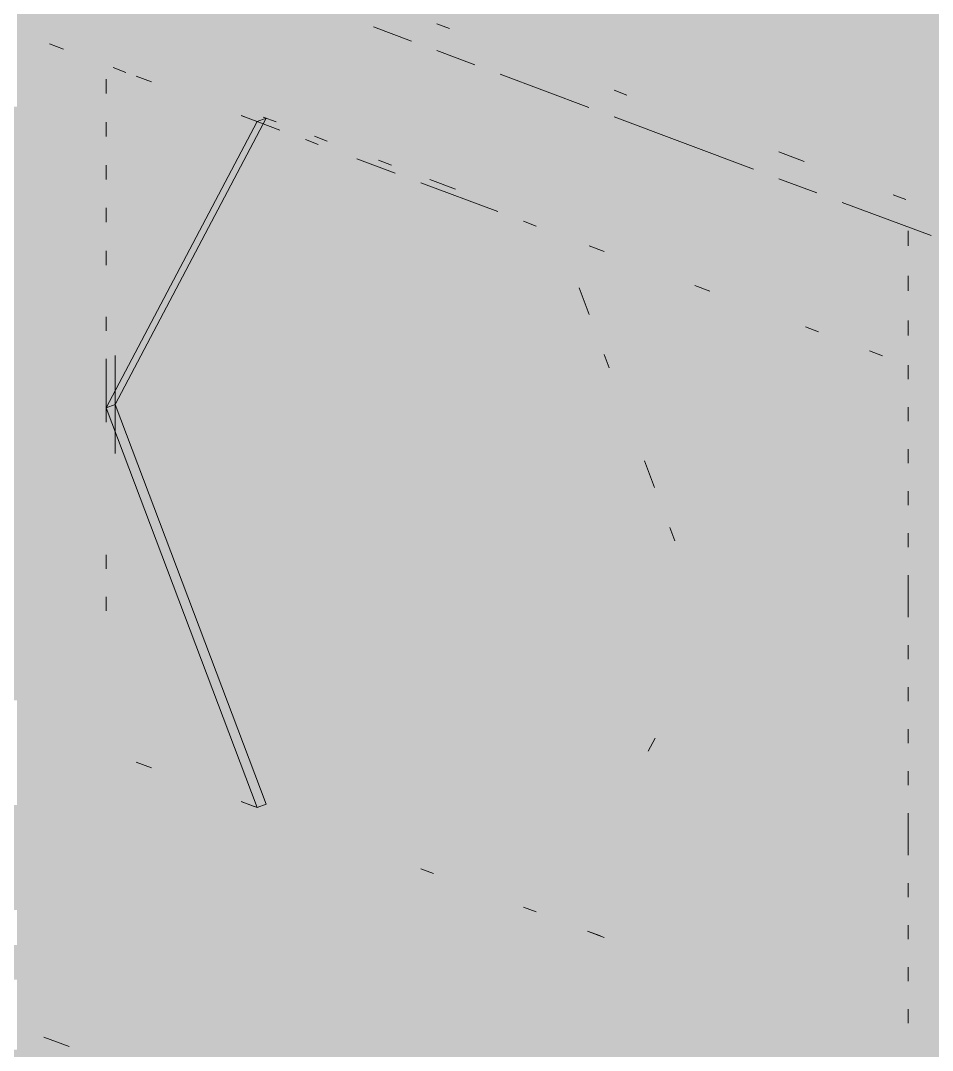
# Paper-space layout '03 3D Building and Roof' of a CAD drawing. Header units: millimetres. Extents: x 5 to 415, y 5 to 292.
# Drawn here: x 140.75 to 145.23, y 80.8 to 85.85 of the extents above; entities that cross this region are included whole.
import ezdxf

# ---------------------------------------------------------------- set-up
doc = ezdxf.new("R2010")
doc.units = ezdxf.units.MM
doc.layers.add('EXISTING', color=7, linetype='Continuous')
doc.layers.add('IMAGES', color=7, linetype='Continuous')

# ---------------------------------------------------------------- blocks, each defined once
blk = doc.blocks.new('SHEET_03')
at = {"layer": 'EXISTING', "color": 250, "lineweight": 9}
for p, q in [((142.7947, 85.835), (142.8569, 85.8117)), ((142.6704, 85.7505), (142.4838, 85.8204)), ((140.9641, 85.711), (140.8946, 85.737)), ((142.9813, 85.634), (142.7947, 85.7039)), ((141.2068, 85.62), (141.2697, 85.5965)), ((143.5409, 85.4244), (143.1056, 85.5874)), ((141.1724, 85.4955), (141.1724, 85.5642)), ((141.1724, 85.5628), (141.1724, 85.4927)), ((141.3946, 85.5497), (141.3205, 85.5775)), ((143.6652, 85.5089), (143.7274, 85.4856)), ((141.8359, 85.3844), (142.0246, 85.3137)), ((141.913, 85.3555), (141.839, 85.3832)), ((142.0061, 85.3539), (141.9432, 85.3775)), ((144.3492, 85.1216), (143.6652, 85.3778)), ((141.1724, 83.9496), (141.913, 85.3555)), ((141.1724, 85.3524), (141.1724, 85.2822)), ((141.9575, 85.3721), (141.2168, 83.9662)), ((141.9575, 85.3721), (141.913, 85.3555)), ((142.2578, 85.2596), (142.1949, 85.2832)), ((142.1504, 85.2666), (142.2133, 85.243)), ((144.4735, 85.2061), (144.5979, 85.1595)), ((141.1724, 85.142), (141.1724, 85.0718)), ((142.4021, 85.1723), (142.5908, 85.1016)), ((142.5723, 85.1418), (142.5094, 85.1654)), ((144.6601, 85.0051), (144.4735, 85.075)), ((142.7166, 85.0545), (143.0941, 84.9131)), ((142.8869, 85.024), (142.761, 85.0711)), ((145.0331, 84.9965), (145.0953, 84.9732)), ((141.1724, 84.9315), (141.1724, 84.8614)), ((145.2197, 84.7955), (144.7844, 84.9586)), ((143.2199, 84.8659), (143.2828, 84.8424)), ((145.1071, 84.8184), (145.1071, 84.7451)), ((141.1724, 84.7211), (141.1724, 84.651)), ((143.6166, 84.7173), (143.5425, 84.7451)), ((145.1071, 84.5986), (145.1071, 84.5253)), ((143.4931, 84.5391), (143.5425, 84.4084)), ((144.135, 84.5231), (144.0609, 84.5509)), ((141.1724, 84.3275), (141.1724, 84.3962)), ((145.1071, 84.3788), (145.1071, 84.3055)), ((144.6039, 84.3475), (144.6668, 84.3239)), ((144.9184, 84.2297), (144.9813, 84.2061)), ((141.1724, 83.9152), (141.1724, 84.1901)), ((141.2168, 84.2067), (141.2168, 83.7257)), ((141.2168, 83.9662), (141.2168, 84.1766)), ((143.6166, 84.2123), (143.6412, 84.147)), ((145.1071, 84.159), (145.1071, 84.0903)), ((141.1724, 84.0899), (141.1724, 83.9496)), ((141.1724, 83.9496), (141.2168, 83.9662)), ((141.2168, 83.7558), (141.2168, 83.9662)), ((141.2168, 83.9662), (141.9575, 82.0054)), ((141.1724, 83.9496), (141.1724, 83.8794)), ((141.913, 81.9887), (141.1724, 83.9496)), ((145.1071, 83.9528), (145.1071, 83.8841)), ((145.1071, 83.7467), (145.1071, 83.678)), ((143.8141, 83.6894), (143.8634, 83.5587)), ((145.1071, 83.5406), (145.1071, 83.4719)), ((143.9375, 83.3626), (143.9622, 83.2973)), ((145.1071, 83.3345), (145.1071, 83.2657)), ((141.1724, 83.1594), (141.1724, 83.2281)), ((145.1071, 83.1283), (145.1071, 82.9222)), ((141.1724, 82.9533), (141.1724, 83.022)), ((145.1071, 82.7848), (145.1071, 82.7161)), ((145.1071, 82.5787), (145.1071, 82.5099)), ((145.1071, 82.3725), (145.1071, 82.3038)), ((143.8657, 82.3285), (143.832, 82.2646)), ((141.3205, 82.2107), (141.3946, 82.183)), ((145.1071, 82.1664), (145.1071, 82.0977)), ((141.8988, 81.9941), (141.8359, 82.0176)), ((141.839, 82.0165), (141.913, 81.9887)), ((141.9575, 82.0054), (141.913, 81.9887)), ((145.1071, 81.9603), (145.1071, 81.7541)), ((142.7795, 81.6642), (142.7166, 81.6877)), ((145.1071, 81.6167), (145.1071, 81.548)), ((143.2828, 81.4756), (143.2199, 81.4992)), ((145.1071, 81.4106), (145.1071, 81.3419)), ((143.5973, 81.3578), (143.5344, 81.3814)), ((143.5425, 81.3783), (143.6166, 81.3506)), ((145.1071, 81.2045), (145.1071, 81.1358)), ((145.1071, 80.9983), (145.1071, 80.9296)), ((140.8672, 80.8611), (140.9916, 80.8145))]:
    blk.add_line(p, q, dxfattribs=at)
at = {"layer": 'IMAGES', "color": 7}
for points in [[(141.0777, 85.7714), (141.249, 85.7714), (141.0777, 86.1143), (141.249, 86.1143)], [(144.8477, 85.7714), (145.019, 85.7714), (144.8477, 86.1143), (145.019, 86.1143)], [(140.7349, 85.7714), (140.9063, 85.7714), (140.7349, 85.9429), (140.9063, 85.9429)], [(140.9063, 85.7714), (141.0777, 85.7714), (140.9063, 85.9429), (141.0777, 85.9429)], [(141.249, 85.7714), (141.5918, 85.7714), (141.249, 85.9429), (141.5918, 85.9429)], [(141.5918, 85.7714), (141.7631, 85.7714), (141.5918, 85.9429), (141.7631, 85.9429)], [(141.7631, 85.7714), (141.9345, 85.7714), (141.7631, 85.9429), (141.9345, 85.9429)], [(141.9345, 85.7714), (142.2772, 85.7714), (141.9345, 85.9429), (142.2772, 85.9429)], [(142.2772, 85.7714), (142.6199, 85.7714), (142.2772, 85.9429), (142.6199, 85.9429)], [(142.6199, 85.6), (142.7913, 85.6), (142.6199, 85.9429), (142.7913, 85.9429)], [(142.7913, 85.7714), (142.9627, 85.7714), (142.7913, 85.9429), (142.9627, 85.9429)], [(142.9627, 85.7714), (144.8477, 85.7714), (142.9627, 85.9429), (144.8477, 85.9429)], [(145.019, 85.7714), (145.1904, 85.7714), (145.019, 85.9429), (145.1904, 85.9429)], [(145.1904, 85.7714), (145.3617, 85.7714), (145.1904, 85.9429), (145.3617, 85.9429)], [(140.7349, 85.6), (141.0777, 85.6), (140.7349, 85.7714), (141.0777, 85.7714)], [(141.0777, 85.6), (141.249, 85.6), (141.0777, 85.7714), (141.249, 85.7714)], [(141.249, 85.6), (141.4204, 85.6), (141.249, 85.7714), (141.4204, 85.7714)], [(141.4204, 85.6), (141.5918, 85.6), (141.4204, 85.7714), (141.5918, 85.7714)], [(141.5918, 85.6), (141.9345, 85.6), (141.5918, 85.7714), (141.9345, 85.7714)], [(141.9345, 85.6), (142.1058, 85.6), (141.9345, 85.7714), (142.1058, 85.7714)], [(142.1058, 85.6), (142.2772, 85.6), (142.1058, 85.7714), (142.2772, 85.7714)], [(142.2772, 85.6), (142.4486, 85.6), (142.2772, 85.7714), (142.4486, 85.7714)], [(142.4486, 85.6), (142.6199, 85.6), (142.4486, 85.7714), (142.6199, 85.7714)], [(142.7913, 85.6), (143.134, 85.6), (142.7913, 85.7714), (143.134, 85.7714)], [(143.134, 85.6), (143.3054, 85.6), (143.134, 85.7714), (143.3054, 85.7714)], [(143.3054, 85.6), (143.4767, 85.6), (143.3054, 85.7714), (143.4767, 85.7714)], [(143.4767, 85.6), (143.9908, 85.6), (143.4767, 85.7714), (143.9908, 85.7714)], [(143.9908, 85.6), (144.8477, 85.6), (143.9908, 85.7714), (144.8477, 85.7714)], [(144.8477, 85.6), (145.019, 85.6), (144.8477, 85.7714), (145.019, 85.7714)], [(145.019, 85.6), (145.1904, 85.6), (145.019, 85.7714), (145.1904, 85.7714)], [(145.1904, 85.6), (145.3617, 85.6), (145.1904, 85.7714), (145.3617, 85.7714)], [(140.7349, 85.4286), (140.9063, 85.4286), (140.7349, 85.6), (140.9063, 85.6)], [(140.9063, 85.4286), (141.0777, 85.4286), (140.9063, 85.6), (141.0777, 85.6)], [(141.0777, 85.4286), (141.5918, 85.4286), (141.0777, 85.6), (141.5918, 85.6)], [(141.5918, 85.4286), (141.7631, 85.4286), (141.5918, 85.6), (141.7631, 85.6)], [(141.7631, 85.4286), (142.1058, 85.4286), (141.7631, 85.6), (142.1058, 85.6)], [(142.1058, 85.4286), (142.4486, 85.4286), (142.1058, 85.6), (142.4486, 85.6)], [(142.4486, 85.2571), (142.6199, 85.2571), (142.4486, 85.6), (142.6199, 85.6)], [(142.6199, 85.4286), (142.7913, 85.4286), (142.6199, 85.6), (142.7913, 85.6)], [(142.7913, 85.4286), (143.134, 85.4286), (142.7913, 85.6), (143.134, 85.6)], [(143.134, 85.4286), (143.3054, 85.4286), (143.134, 85.6), (143.3054, 85.6)], [(143.3054, 85.4286), (143.6481, 85.4286), (143.3054, 85.6), (143.6481, 85.6)], [(143.6481, 85.4286), (143.8195, 85.4286), (143.6481, 85.6), (143.8195, 85.6)], [(143.8195, 85.4286), (143.9908, 85.4286), (143.8195, 85.6), (143.9908, 85.6)], [(143.9908, 85.4286), (144.1622, 85.4286), (143.9908, 85.6), (144.1622, 85.6)], [(144.1622, 85.4286), (144.3336, 85.4286), (144.1622, 85.6), (144.3336, 85.6)], [(144.3336, 85.4286), (145.3617, 85.4286), (144.3336, 85.6), (145.3617, 85.6)], [(139.364, 84.9143), (140.9063, 84.9143), (139.364, 85.4286), (140.9063, 85.4286)], [(140.9063, 82.5143), (141.0777, 82.5143), (140.9063, 85.4286), (141.0777, 85.4286)], [(141.0777, 84.4), (141.249, 84.4), (141.0777, 85.4286), (141.249, 85.4286)], [(141.249, 84.7429), (141.4204, 84.7429), (141.249, 85.4286), (141.4204, 85.4286)], [(141.4204, 85.2571), (141.5918, 85.2571), (141.4204, 85.4286), (141.5918, 85.4286)], [(141.5918, 85.2571), (141.9345, 85.2571), (141.5918, 85.4286), (141.9345, 85.4286)], [(141.9345, 85.2571), (142.1058, 85.2571), (141.9345, 85.4286), (142.1058, 85.4286)], [(142.1058, 85.2571), (142.2772, 85.2571), (142.1058, 85.4286), (142.2772, 85.4286)], [(142.2772, 85.2571), (142.4486, 85.2571), (142.2772, 85.4286), (142.4486, 85.4286)], [(142.6199, 85.2571), (142.7913, 85.2571), (142.6199, 85.4286), (142.7913, 85.4286)], [(142.7913, 85.0857), (142.9627, 85.0857), (142.7913, 85.4286), (142.9627, 85.4286)], [(142.9627, 85.0857), (143.3054, 85.0857), (142.9627, 85.4286), (143.3054, 85.4286)], [(143.3054, 85.2571), (143.6481, 85.2571), (143.3054, 85.4286), (143.6481, 85.4286)], [(143.6481, 85.2571), (143.9908, 85.2571), (143.6481, 85.4286), (143.9908, 85.4286)], [(143.9908, 85.2571), (144.1622, 85.2571), (143.9908, 85.4286), (144.1622, 85.4286)], [(144.1622, 85.2571), (144.3336, 85.2571), (144.1622, 85.4286), (144.3336, 85.4286)], [(144.3336, 85.2571), (144.5049, 85.2571), (144.3336, 85.4286), (144.5049, 85.4286)], [(144.5049, 85.2571), (145.7045, 85.2571), (144.5049, 85.4286), (145.7045, 85.4286)], [(141.4204, 85.0857), (141.7631, 85.0857), (141.4204, 85.2571), (141.7631, 85.2571)], [(141.7631, 84.9143), (141.9345, 84.9143), (141.7631, 85.2571), (141.9345, 85.2571)], [(141.9345, 85.0857), (142.2772, 85.0857), (141.9345, 85.2571), (142.2772, 85.2571)], [(142.2772, 85.0857), (142.4486, 85.0857), (142.2772, 85.2571), (142.4486, 85.2571)], [(142.4486, 85.0857), (142.6199, 85.0857), (142.4486, 85.2571), (142.6199, 85.2571)], [(142.6199, 85.0857), (142.7913, 85.0857), (142.6199, 85.2571), (142.7913, 85.2571)], [(143.3054, 85.0857), (143.6481, 85.0857), (143.3054, 85.2571), (143.6481, 85.2571)], [(143.6481, 85.0857), (143.8195, 85.0857), (143.6481, 85.2571), (143.8195, 85.2571)], [(143.8195, 85.0857), (143.9908, 85.0857), (143.8195, 85.2571), (143.9908, 85.2571)], [(143.9908, 85.0857), (144.1622, 85.0857), (143.9908, 85.2571), (144.1622, 85.2571)], [(144.1622, 85.0857), (144.3336, 85.0857), (144.1622, 85.2571), (144.3336, 85.2571)], [(144.3336, 84.9143), (144.5049, 84.9143), (144.3336, 85.2571), (144.5049, 85.2571)], [(144.5049, 85.0857), (144.6763, 85.0857), (144.5049, 85.2571), (144.6763, 85.2571)], [(144.6763, 85.0857), (144.8477, 85.0857), (144.6763, 85.2571), (144.8477, 85.2571)], [(144.8477, 85.0857), (145.1904, 85.0857), (144.8477, 85.2571), (145.1904, 85.2571)], [(145.1904, 85.0857), (145.3617, 85.0857), (145.1904, 85.2571), (145.3617, 85.2571)], [(141.4204, 84.7429), (141.5918, 84.7429), (141.4204, 85.0857), (141.5918, 85.0857)], [(141.5918, 84.9143), (141.7631, 84.9143), (141.5918, 85.0857), (141.7631, 85.0857)], [(141.9345, 84.9143), (142.1058, 84.9143), (141.9345, 85.0857), (142.1058, 85.0857)], [(142.1058, 84.9143), (142.2772, 84.9143), (142.1058, 85.0857), (142.2772, 85.0857)], [(142.2772, 84.9143), (142.4486, 84.9143), (142.2772, 85.0857), (142.4486, 85.0857)], [(142.4486, 84.9143), (142.6199, 84.9143), (142.4486, 85.0857), (142.6199, 85.0857)], [(142.6199, 84.9143), (142.7913, 84.9143), (142.6199, 85.0857), (142.7913, 85.0857)], [(142.7913, 84.9143), (142.9627, 84.9143), (142.7913, 85.0857), (142.9627, 85.0857)], [(142.9627, 84.9143), (143.134, 84.9143), (142.9627, 85.0857), (143.134, 85.0857)], [(143.134, 84.9143), (143.3054, 84.9143), (143.134, 85.0857), (143.3054, 85.0857)], [(143.3054, 84.9143), (143.4767, 84.9143), (143.3054, 85.0857), (143.4767, 85.0857)], [(143.4767, 84.9143), (143.9908, 84.9143), (143.4767, 85.0857), (143.9908, 85.0857)], [(143.9908, 84.9143), (144.1622, 84.9143), (143.9908, 85.0857), (144.1622, 85.0857)], [(144.1622, 84.9143), (144.3336, 84.9143), (144.1622, 85.0857), (144.3336, 85.0857)], [(144.5049, 84.9143), (144.6763, 84.9143), (144.5049, 85.0857), (144.6763, 85.0857)], [(144.6763, 84.7429), (144.8477, 84.7429), (144.6763, 85.0857), (144.8477, 85.0857)], [(144.8477, 84.7429), (145.1904, 84.7429), (144.8477, 85.0857), (145.1904, 85.0857)], [(145.1904, 84.9143), (145.3617, 84.9143), (145.1904, 85.0857), (145.3617, 85.0857)], [(139.5354, 84.4), (140.9063, 84.4), (139.5354, 84.9143), (140.9063, 84.9143)], [(141.5918, 84.7429), (141.7631, 84.7429), (141.5918, 84.9143), (141.7631, 84.9143)], [(141.7631, 84.7429), (141.9345, 84.7429), (141.7631, 84.9143), (141.9345, 84.9143)], [(141.9345, 84.7429), (142.1058, 84.7429), (141.9345, 84.9143), (142.1058, 84.9143)], [(142.1058, 84.7429), (142.4486, 84.7429), (142.1058, 84.9143), (142.4486, 84.9143)], [(142.4486, 84.7429), (142.6199, 84.7429), (142.4486, 84.9143), (142.6199, 84.9143)], [(142.6199, 84.7429), (142.7913, 84.7429), (142.6199, 84.9143), (142.7913, 84.9143)], [(142.7913, 84.7429), (142.9627, 84.7429), (142.7913, 84.9143), (142.9627, 84.9143)], [(142.9627, 84.7429), (143.3054, 84.7429), (142.9627, 84.9143), (143.3054, 84.9143)], [(143.3054, 84.7429), (143.4767, 84.7429), (143.3054, 84.9143), (143.4767, 84.9143)], [(143.4767, 84.7429), (143.6481, 84.7429), (143.4767, 84.9143), (143.6481, 84.9143)], [(143.6481, 84.7429), (144.1622, 84.7429), (143.6481, 84.9143), (144.1622, 84.9143)], [(144.1622, 84.5714), (144.3336, 84.5714), (144.1622, 84.9143), (144.3336, 84.9143)], [(144.3336, 84.7429), (144.5049, 84.7429), (144.3336, 84.9143), (144.5049, 84.9143)], [(144.5049, 84.7429), (144.6763, 84.7429), (144.5049, 84.9143), (144.6763, 84.9143)], [(145.1904, 84.7429), (145.3617, 84.7429), (145.1904, 84.9143), (145.3617, 84.9143)], [(141.249, 84.4), (141.4204, 84.4), (141.249, 84.7429), (141.4204, 84.7429)], [(141.4204, 84.5714), (141.5918, 84.5714), (141.4204, 84.7429), (141.5918, 84.7429)], [(141.5918, 84.5714), (141.7631, 84.5714), (141.5918, 84.7429), (141.7631, 84.7429)], [(141.7631, 84.5714), (141.9345, 84.5714), (141.7631, 84.7429), (141.9345, 84.7429)], [(141.9345, 84.5714), (142.1058, 84.5714), (141.9345, 84.7429), (142.1058, 84.7429)], [(142.1058, 84.5714), (142.7913, 84.5714), (142.1058, 84.7429), (142.7913, 84.7429)], [(142.7913, 84.5714), (142.9627, 84.5714), (142.7913, 84.7429), (142.9627, 84.7429)], [(142.9627, 84.5714), (143.134, 84.5714), (142.9627, 84.7429), (143.134, 84.7429)], [(143.134, 84.4), (143.3054, 84.4), (143.134, 84.7429), (143.3054, 84.7429)], [(143.3054, 84.5714), (143.6481, 84.5714), (143.3054, 84.7429), (143.6481, 84.7429)], [(143.6481, 84.5714), (143.8195, 84.5714), (143.6481, 84.7429), (143.8195, 84.7429)], [(143.8195, 84.5714), (144.1622, 84.5714), (143.8195, 84.7429), (144.1622, 84.7429)], [(144.3336, 84.5714), (144.8477, 84.5714), (144.3336, 84.7429), (144.8477, 84.7429)], [(144.8477, 84.5714), (145.019, 84.5714), (144.8477, 84.7429), (145.019, 84.7429)], [(145.019, 84.4), (145.1904, 84.4), (145.019, 84.7429), (145.1904, 84.7429)], [(145.1904, 84.5714), (145.3617, 84.5714), (145.1904, 84.7429), (145.3617, 84.7429)], [(141.4204, 84.4), (141.5918, 84.4), (141.4204, 84.5714), (141.5918, 84.5714)], [(141.5918, 84.4), (141.7631, 84.4), (141.5918, 84.5714), (141.7631, 84.5714)], [(141.7631, 84.4), (141.9345, 84.4), (141.7631, 84.5714), (141.9345, 84.5714)], [(141.9345, 84.4), (143.134, 84.4), (141.9345, 84.5714), (143.134, 84.5714)], [(143.3054, 84.4), (143.4767, 84.4), (143.3054, 84.5714), (143.4767, 84.5714)], [(143.4767, 84.4), (143.6481, 84.4), (143.4767, 84.5714), (143.6481, 84.5714)], [(143.6481, 84.4), (143.8195, 84.4), (143.6481, 84.5714), (143.8195, 84.5714)], [(143.8195, 84.4), (143.9908, 84.4), (143.8195, 84.5714), (143.9908, 84.5714)], [(143.9908, 84.4), (144.1622, 84.4), (143.9908, 84.5714), (144.1622, 84.5714)], [(144.1622, 84.4), (144.3336, 84.4), (144.1622, 84.5714), (144.3336, 84.5714)], [(144.3336, 84.4), (144.6763, 84.4), (144.3336, 84.5714), (144.6763, 84.5714)], [(144.6763, 84.4), (145.019, 84.4), (144.6763, 84.5714), (145.019, 84.5714)], [(145.1904, 84.2286), (145.3617, 84.2286), (145.1904, 84.5714), (145.3617, 84.5714)], [(139.364, 84.0571), (140.9063, 84.0571), (139.364, 84.4), (140.9063, 84.4)], [(141.0777, 84.2286), (141.4204, 84.2286), (141.0777, 84.4), (141.4204, 84.4)], [(141.4204, 84.2286), (141.5918, 84.2286), (141.4204, 84.4), (141.5918, 84.4)], [(141.5918, 84.2286), (141.7631, 84.2286), (141.5918, 84.4), (141.7631, 84.4)], [(141.7631, 84.2286), (141.9345, 84.2286), (141.7631, 84.4), (141.9345, 84.4)], [(141.9345, 84.2286), (143.3054, 84.2286), (141.9345, 84.4), (143.3054, 84.4)], [(143.3054, 84.2286), (143.4767, 84.2286), (143.3054, 84.4), (143.4767, 84.4)], [(143.4767, 84.2286), (143.6481, 84.2286), (143.4767, 84.4), (143.6481, 84.4)], [(143.6481, 84.2286), (143.9908, 84.2286), (143.6481, 84.4), (143.9908, 84.4)], [(143.9908, 84.2286), (144.1622, 84.2286), (143.9908, 84.4), (144.1622, 84.4)], [(144.1622, 84.2286), (144.3336, 84.2286), (144.1622, 84.4), (144.3336, 84.4)], [(144.3336, 84.2286), (144.5049, 84.2286), (144.3336, 84.4), (144.5049, 84.4)], [(144.5049, 84.2286), (144.6763, 84.2286), (144.5049, 84.4), (144.6763, 84.4)], [(144.6763, 84.0571), (144.8477, 84.0571), (144.6763, 84.4), (144.8477, 84.4)], [(144.8477, 84.2286), (145.019, 84.2286), (144.8477, 84.4), (145.019, 84.4)], [(145.019, 84.2286), (145.1904, 84.2286), (145.019, 84.4), (145.1904, 84.4)], [(141.0777, 82.6857), (141.249, 82.6857), (141.0777, 84.2286), (141.249, 84.2286)], [(141.249, 83.7143), (141.4204, 83.7143), (141.249, 84.2286), (141.4204, 84.2286)], [(141.4204, 84.0571), (141.5918, 84.0571), (141.4204, 84.2286), (141.5918, 84.2286)], [(141.5918, 84.0571), (141.7631, 84.0571), (141.5918, 84.2286), (141.7631, 84.2286)], [(141.7631, 84.0571), (143.3054, 84.0571), (141.7631, 84.2286), (143.3054, 84.2286)], [(143.3054, 84.0571), (143.4767, 84.0571), (143.3054, 84.2286), (143.4767, 84.2286)], [(143.4767, 84.0571), (143.6481, 84.0571), (143.4767, 84.2286), (143.6481, 84.2286)], [(143.6481, 84.0571), (143.8195, 84.0571), (143.6481, 84.2286), (143.8195, 84.2286)], [(143.8195, 84.0571), (143.9908, 84.0571), (143.8195, 84.2286), (143.9908, 84.2286)], [(143.9908, 83.5429), (144.1622, 83.5429), (143.9908, 84.2286), (144.1622, 84.2286)], [(144.1622, 84.0571), (144.3336, 84.0571), (144.1622, 84.2286), (144.3336, 84.2286)], [(144.3336, 84.0571), (144.5049, 84.0571), (144.3336, 84.2286), (144.5049, 84.2286)], [(144.5049, 84.0571), (144.6763, 84.0571), (144.5049, 84.2286), (144.6763, 84.2286)], [(144.8477, 84.0571), (145.019, 84.0571), (144.8477, 84.2286), (145.019, 84.2286)], [(145.019, 84.0571), (145.1904, 84.0571), (145.019, 84.2286), (145.1904, 84.2286)], [(145.1904, 84.0571), (145.3617, 84.0571), (145.1904, 84.2286), (145.3617, 84.2286)], [(139.1927, 83.7143), (140.9063, 83.7143), (139.1927, 84.0571), (140.9063, 84.0571)], [(141.4204, 83.7143), (141.5918, 83.7143), (141.4204, 84.0571), (141.5918, 84.0571)], [(141.5918, 83.7143), (143.4767, 83.7143), (141.5918, 84.0571), (143.4767, 84.0571)], [(143.4767, 83.8857), (143.6481, 83.8857), (143.4767, 84.0571), (143.6481, 84.0571)], [(143.6481, 83.8857), (143.8195, 83.8857), (143.6481, 84.0571), (143.8195, 84.0571)], [(143.8195, 83.8857), (143.9908, 83.8857), (143.8195, 84.0571), (143.9908, 84.0571)], [(144.1622, 83.5429), (144.3336, 83.5429), (144.1622, 84.0571), (144.3336, 84.0571)], [(144.3336, 83.8857), (144.6763, 83.8857), (144.3336, 84.0571), (144.6763, 84.0571)], [(144.6763, 83.8857), (145.019, 83.8857), (144.6763, 84.0571), (145.019, 84.0571)], [(145.019, 83.8857), (145.3617, 83.8857), (145.019, 84.0571), (145.3617, 84.0571)], [(143.4767, 83.3714), (143.6481, 83.3714), (143.4767, 83.8857), (143.6481, 83.8857)], [(143.6481, 83.7143), (143.8195, 83.7143), (143.6481, 83.8857), (143.8195, 83.8857)], [(143.8195, 83.7143), (143.9908, 83.7143), (143.8195, 83.8857), (143.9908, 83.8857)], [(144.3336, 83.3714), (144.5049, 83.3714), (144.3336, 83.8857), (144.5049, 83.8857)], [(144.5049, 81.3143), (144.8477, 81.3143), (144.5049, 83.8857), (144.8477, 83.8857)], [(144.8477, 80.9714), (145.019, 80.9714), (144.8477, 83.8857), (145.019, 83.8857)], [(145.019, 83.7143), (145.1904, 83.7143), (145.019, 83.8857), (145.1904, 83.8857)], [(145.1904, 83.7143), (145.3617, 83.7143), (145.1904, 83.8857), (145.3617, 83.8857)], [(139.0213, 83.2), (140.9063, 83.2), (139.0213, 83.7143), (140.9063, 83.7143)], [(141.249, 83.5429), (141.4204, 83.5429), (141.249, 83.7143), (141.4204, 83.7143)], [(141.4204, 83.5429), (141.5918, 83.5429), (141.4204, 83.7143), (141.5918, 83.7143)], [(141.5918, 83.5429), (141.7631, 83.5429), (141.5918, 83.7143), (141.7631, 83.7143)], [(141.7631, 83.3714), (143.4767, 83.3714), (141.7631, 83.7143), (143.4767, 83.7143)], [(143.6481, 83.5429), (143.9908, 83.5429), (143.6481, 83.7143), (143.9908, 83.7143)], [(145.019, 80.9714), (145.1904, 80.9714), (145.019, 83.7143), (145.1904, 83.7143)], [(145.1904, 80.8), (145.3617, 80.8), (145.1904, 83.7143), (145.3617, 83.7143)], [(141.249, 83.3714), (141.4204, 83.3714), (141.249, 83.5429), (141.4204, 83.5429)], [(141.4204, 83.3714), (141.5918, 83.3714), (141.4204, 83.5429), (141.5918, 83.5429)], [(141.5918, 83.3714), (141.7631, 83.3714), (141.5918, 83.5429), (141.7631, 83.5429)], [(143.6481, 83.3714), (143.8195, 83.3714), (143.6481, 83.5429), (143.8195, 83.5429)], [(143.8195, 83.3714), (143.9908, 83.3714), (143.8195, 83.5429), (143.9908, 83.5429)], [(143.9908, 83.3714), (144.1622, 83.3714), (143.9908, 83.5429), (144.1622, 83.5429)], [(144.1622, 83.3714), (144.3336, 83.3714), (144.1622, 83.5429), (144.3336, 83.5429)], [(141.249, 83.2), (141.4204, 83.2), (141.249, 83.3714), (141.4204, 83.3714)], [(141.4204, 83.2), (141.5918, 83.2), (141.4204, 83.3714), (141.5918, 83.3714)], [(141.5918, 83.2), (141.7631, 83.2), (141.5918, 83.3714), (141.7631, 83.3714)], [(141.7631, 83.2), (141.9345, 83.2), (141.7631, 83.3714), (141.9345, 83.3714)], [(141.9345, 83.2), (143.6481, 83.2), (141.9345, 83.3714), (143.6481, 83.3714)], [(143.6481, 83.2), (143.8195, 83.2), (143.6481, 83.3714), (143.8195, 83.3714)], [(143.8195, 83.2), (144.1622, 83.2), (143.8195, 83.3714), (144.1622, 83.3714)], [(144.1622, 82.8571), (144.3336, 82.8571), (144.1622, 83.3714), (144.3336, 83.3714)], [(144.3336, 82.5143), (144.5049, 82.5143), (144.3336, 83.3714), (144.5049, 83.3714)], [(139.7068, 83.0286), (140.9063, 83.0286), (139.7068, 83.2), (140.9063, 83.2)], [(141.249, 82.5143), (141.4204, 82.5143), (141.249, 83.2), (141.4204, 83.2)], [(141.4204, 83.0286), (141.5918, 83.0286), (141.4204, 83.2), (141.5918, 83.2)], [(141.5918, 83.0286), (141.7631, 83.0286), (141.5918, 83.2), (141.7631, 83.2)], [(141.7631, 82.8571), (141.9345, 82.8571), (141.7631, 83.2), (141.9345, 83.2)], [(141.9345, 82.8571), (143.8195, 82.8571), (141.9345, 83.2), (143.8195, 83.2)], [(143.8195, 83.0286), (143.9908, 83.0286), (143.8195, 83.2), (143.9908, 83.2)], [(143.9908, 83.0286), (144.1622, 83.0286), (143.9908, 83.2), (144.1622, 83.2)], [(140.2208, 82.8571), (140.9063, 82.8571), (140.2208, 83.0286), (140.9063, 83.0286)], [(141.4204, 82.8571), (141.5918, 82.8571), (141.4204, 83.0286), (141.5918, 83.0286)], [(141.5918, 82.8571), (141.7631, 82.8571), (141.5918, 83.0286), (141.7631, 83.0286)], [(143.8195, 82.8571), (143.9908, 82.8571), (143.8195, 83.0286), (143.9908, 83.0286)], [(143.9908, 82.8571), (144.1622, 82.8571), (143.9908, 83.0286), (144.1622, 83.0286)], [(140.5636, 82.6857), (140.9063, 82.6857), (140.5636, 82.8571), (140.9063, 82.8571)], [(141.4204, 82.6857), (141.5918, 82.6857), (141.4204, 82.8571), (141.5918, 82.8571)], [(141.5918, 82.6857), (141.7631, 82.6857), (141.5918, 82.8571), (141.7631, 82.8571)], [(141.7631, 82.6857), (141.9345, 82.6857), (141.7631, 82.8571), (141.9345, 82.8571)], [(141.9345, 82.6857), (142.1058, 82.6857), (141.9345, 82.8571), (142.1058, 82.8571)], [(142.1058, 82.6857), (143.8195, 82.6857), (142.1058, 82.8571), (143.8195, 82.8571)], [(143.8195, 82.6857), (143.9908, 82.6857), (143.8195, 82.8571), (143.9908, 82.8571)], [(143.9908, 82.6857), (144.3336, 82.6857), (143.9908, 82.8571), (144.3336, 82.8571)], [(140.5636, 82.5143), (140.9063, 82.5143), (140.5636, 82.6857), (140.9063, 82.6857)], [(141.0777, 82.5143), (141.249, 82.5143), (141.0777, 82.6857), (141.249, 82.6857)], [(141.4204, 82.3429), (141.5918, 82.3429), (141.4204, 82.6857), (141.5918, 82.6857)], [(141.5918, 82.5143), (141.9345, 82.5143), (141.5918, 82.6857), (141.9345, 82.6857)], [(141.9345, 82.3429), (142.1058, 82.3429), (141.9345, 82.6857), (142.1058, 82.6857)], [(142.1058, 82.5143), (143.6481, 82.5143), (142.1058, 82.6857), (143.6481, 82.6857)], [(143.6481, 82.5143), (143.8195, 82.5143), (143.6481, 82.6857), (143.8195, 82.6857)], [(143.8195, 82.5143), (143.9908, 82.5143), (143.8195, 82.6857), (143.9908, 82.6857)], [(143.9908, 82.5143), (144.1622, 82.5143), (143.9908, 82.6857), (144.1622, 82.6857)], [(144.1622, 82.5143), (144.3336, 82.5143), (144.1622, 82.6857), (144.3336, 82.6857)], [(140.7349, 82.3429), (140.9063, 82.3429), (140.7349, 82.5143), (140.9063, 82.5143)], [(140.9063, 82.3429), (141.0777, 82.3429), (140.9063, 82.5143), (141.0777, 82.5143)], [(141.0777, 82.3429), (141.249, 82.3429), (141.0777, 82.5143), (141.249, 82.5143)], [(141.249, 82.3429), (141.4204, 82.3429), (141.249, 82.5143), (141.4204, 82.5143)], [(141.5918, 82.3429), (141.7631, 82.3429), (141.5918, 82.5143), (141.7631, 82.5143)], [(141.7631, 82.1714), (141.9345, 82.1714), (141.7631, 82.5143), (141.9345, 82.5143)], [(142.1058, 82.3429), (143.8195, 82.3429), (142.1058, 82.5143), (143.8195, 82.5143)], [(143.8195, 82.1714), (143.9908, 82.1714), (143.8195, 82.5143), (143.9908, 82.5143)], [(143.9908, 82.3429), (144.3336, 82.3429), (143.9908, 82.5143), (144.3336, 82.5143)], [(144.3336, 81.3143), (144.5049, 81.3143), (144.3336, 82.5143), (144.5049, 82.5143)], [(140.7349, 82.1714), (140.9063, 82.1714), (140.7349, 82.3429), (140.9063, 82.3429)], [(140.9063, 82.1714), (141.0777, 82.1714), (140.9063, 82.3429), (141.0777, 82.3429)], [(141.0777, 82.1714), (141.249, 82.1714), (141.0777, 82.3429), (141.249, 82.3429)], [(141.249, 82.1714), (141.4204, 82.1714), (141.249, 82.3429), (141.4204, 82.3429)], [(141.4204, 82.1714), (141.5918, 82.1714), (141.4204, 82.3429), (141.5918, 82.3429)], [(141.5918, 82.1714), (141.7631, 82.1714), (141.5918, 82.3429), (141.7631, 82.3429)], [(141.9345, 82.1714), (142.1058, 82.1714), (141.9345, 82.3429), (142.1058, 82.3429)], [(142.1058, 82), (142.2772, 82), (142.1058, 82.3429), (142.2772, 82.3429)], [(142.2772, 82.1714), (143.4767, 82.1714), (142.2772, 82.3429), (143.4767, 82.3429)], [(143.4767, 82.1714), (143.6481, 82.1714), (143.4767, 82.3429), (143.6481, 82.3429)], [(143.6481, 81.8286), (143.8195, 81.8286), (143.6481, 82.3429), (143.8195, 82.3429)], [(143.9908, 82.1714), (144.1622, 82.1714), (143.9908, 82.3429), (144.1622, 82.3429)], [(144.1622, 82.1714), (144.3336, 82.1714), (144.1622, 82.3429), (144.3336, 82.3429)], [(140.7349, 82), (140.9063, 82), (140.7349, 82.1714), (140.9063, 82.1714)], [(140.9063, 82), (141.0777, 82), (140.9063, 82.1714), (141.0777, 82.1714)], [(141.0777, 82), (141.249, 82), (141.0777, 82.1714), (141.249, 82.1714)], [(141.249, 82), (141.4204, 82), (141.249, 82.1714), (141.4204, 82.1714)], [(141.4204, 82), (141.5918, 82), (141.4204, 82.1714), (141.5918, 82.1714)], [(141.5918, 81.8286), (141.7631, 81.8286), (141.5918, 82.1714), (141.7631, 82.1714)], [(141.7631, 82), (141.9345, 82), (141.7631, 82.1714), (141.9345, 82.1714)], [(141.9345, 82), (142.1058, 82), (141.9345, 82.1714), (142.1058, 82.1714)], [(142.2772, 82), (143.6481, 82), (142.2772, 82.1714), (143.6481, 82.1714)], [(143.8195, 82), (143.9908, 82), (143.8195, 82.1714), (143.9908, 82.1714)], [(143.9908, 81.3143), (144.1622, 81.3143), (143.9908, 82.1714), (144.1622, 82.1714)], [(144.1622, 81.8286), (144.3336, 81.8286), (144.1622, 82.1714), (144.3336, 82.1714)], [(139.8781, 81.8286), (141.0777, 81.8286), (139.8781, 82), (141.0777, 82)], [(141.0777, 81.8286), (141.249, 81.8286), (141.0777, 82), (141.249, 82)], [(141.249, 81.8286), (141.4204, 81.8286), (141.249, 82), (141.4204, 82)], [(141.4204, 81.8286), (141.5918, 81.8286), (141.4204, 82), (141.5918, 82)], [(141.7631, 81.8286), (141.9345, 81.8286), (141.7631, 82), (141.9345, 82)], [(141.9345, 81.8286), (142.2772, 81.8286), (141.9345, 82), (142.2772, 82)], [(142.2772, 81.8286), (142.4486, 81.8286), (142.2772, 82), (142.4486, 82)], [(142.4486, 81.8286), (142.6199, 81.8286), (142.4486, 82), (142.6199, 82)], [(142.6199, 81.8286), (142.7913, 81.8286), (142.6199, 82), (142.7913, 82)], [(142.7913, 81.8286), (142.9627, 81.8286), (142.7913, 82), (142.9627, 82)], [(142.9627, 81.8286), (143.4767, 81.8286), (142.9627, 82), (143.4767, 82)], [(143.4767, 81.8286), (143.6481, 81.8286), (143.4767, 82), (143.6481, 82)], [(143.8195, 81.8286), (143.9908, 81.8286), (143.8195, 82), (143.9908, 82)], [(139.8781, 81.6571), (141.5918, 81.6571), (139.8781, 81.8286), (141.5918, 81.8286)], [(141.5918, 81.6571), (141.9345, 81.6571), (141.5918, 81.8286), (141.9345, 81.8286)], [(141.9345, 81.6571), (142.4486, 81.6571), (141.9345, 81.8286), (142.4486, 81.8286)], [(142.4486, 81.6571), (142.6199, 81.6571), (142.4486, 81.8286), (142.6199, 81.8286)], [(142.6199, 81.6571), (142.7913, 81.6571), (142.6199, 81.8286), (142.7913, 81.8286)], [(142.7913, 81.6571), (142.9627, 81.6571), (142.7913, 81.8286), (142.9627, 81.8286)], [(142.9627, 81.6571), (143.4767, 81.6571), (142.9627, 81.8286), (143.4767, 81.8286)], [(143.4767, 81.6571), (143.6481, 81.6571), (143.4767, 81.8286), (143.6481, 81.8286)], [(143.6481, 81.6571), (143.8195, 81.6571), (143.6481, 81.8286), (143.8195, 81.8286)], [(143.8195, 81.6571), (143.9908, 81.6571), (143.8195, 81.8286), (143.9908, 81.8286)], [(144.1622, 81.6571), (144.3336, 81.6571), (144.1622, 81.8286), (144.3336, 81.8286)], [(140.3922, 81.4857), (141.9345, 81.4857), (140.3922, 81.6571), (141.9345, 81.6571)], [(141.9345, 81.4857), (142.2772, 81.4857), (141.9345, 81.6571), (142.2772, 81.6571)], [(142.2772, 81.4857), (142.4486, 81.4857), (142.2772, 81.6571), (142.4486, 81.6571)], [(142.4486, 81.4857), (142.7913, 81.4857), (142.4486, 81.6571), (142.7913, 81.6571)], [(142.7913, 81.4857), (142.9627, 81.4857), (142.7913, 81.6571), (142.9627, 81.6571)], [(142.9627, 81.4857), (143.134, 81.4857), (142.9627, 81.6571), (143.134, 81.6571)], [(143.134, 81.4857), (143.3054, 81.4857), (143.134, 81.6571), (143.3054, 81.6571)], [(143.3054, 81.4857), (143.4767, 81.4857), (143.3054, 81.6571), (143.4767, 81.6571)], [(143.4767, 81.4857), (143.6481, 81.4857), (143.4767, 81.6571), (143.6481, 81.6571)], [(143.6481, 81.4857), (143.8195, 81.4857), (143.6481, 81.6571), (143.8195, 81.6571)], [(143.8195, 81.4857), (143.9908, 81.4857), (143.8195, 81.6571), (143.9908, 81.6571)], [(144.1622, 81.4857), (144.3336, 81.4857), (144.1622, 81.6571), (144.3336, 81.6571)], [(140.7349, 81.3143), (141.0777, 81.3143), (140.7349, 81.4857), (141.0777, 81.4857)], [(141.0777, 81.3143), (141.4204, 81.3143), (141.0777, 81.4857), (141.4204, 81.4857)], [(141.4204, 81.3143), (142.4486, 81.3143), (141.4204, 81.4857), (142.4486, 81.4857)], [(142.4486, 81.3143), (142.7913, 81.3143), (142.4486, 81.4857), (142.7913, 81.4857)], [(142.7913, 81.3143), (142.9627, 81.3143), (142.7913, 81.4857), (142.9627, 81.4857)], [(142.9627, 81.3143), (143.134, 81.3143), (142.9627, 81.4857), (143.134, 81.4857)], [(143.134, 81.3143), (143.3054, 81.3143), (143.134, 81.4857), (143.3054, 81.4857)], [(143.3054, 81.3143), (143.4767, 81.3143), (143.3054, 81.4857), (143.4767, 81.4857)], [(143.4767, 81.3143), (143.6481, 81.3143), (143.4767, 81.4857), (143.6481, 81.4857)], [(143.6481, 81.3143), (143.9908, 81.3143), (143.6481, 81.4857), (143.9908, 81.4857)], [(144.1622, 81.3143), (144.3336, 81.3143), (144.1622, 81.4857), (144.3336, 81.4857)], [(140.5636, 81.1429), (140.9063, 81.1429), (140.5636, 81.3143), (140.9063, 81.3143)], [(140.9063, 81.1429), (141.0777, 81.1429), (140.9063, 81.3143), (141.0777, 81.3143)], [(141.0777, 80.9714), (141.249, 80.9714), (141.0777, 81.3143), (141.249, 81.3143)], [(141.249, 81.1429), (141.4204, 81.1429), (141.249, 81.3143), (141.4204, 81.3143)], [(141.4204, 81.1429), (141.5918, 81.1429), (141.4204, 81.3143), (141.5918, 81.3143)], [(141.5918, 81.1429), (142.9627, 81.1429), (141.5918, 81.3143), (142.9627, 81.3143)], [(142.9627, 81.1429), (143.134, 81.1429), (142.9627, 81.3143), (143.134, 81.3143)], [(143.134, 81.1429), (143.3054, 81.1429), (143.134, 81.3143), (143.3054, 81.3143)], [(143.3054, 81.1429), (143.4767, 81.1429), (143.3054, 81.3143), (143.4767, 81.3143)], [(143.4767, 81.1429), (143.6481, 81.1429), (143.4767, 81.3143), (143.6481, 81.3143)], [(143.6481, 81.1429), (143.8195, 81.1429), (143.6481, 81.3143), (143.8195, 81.3143)], [(143.8195, 81.1429), (144.1622, 81.1429), (143.8195, 81.3143), (144.1622, 81.3143)], [(144.1622, 81.1429), (144.3336, 81.1429), (144.1622, 81.3143), (144.3336, 81.3143)], [(144.3336, 81.1429), (144.5049, 81.1429), (144.3336, 81.3143), (144.5049, 81.3143)], [(144.5049, 81.1429), (144.6763, 81.1429), (144.5049, 81.3143), (144.6763, 81.3143)], [(144.6763, 81.1429), (144.8477, 81.1429), (144.6763, 81.3143), (144.8477, 81.3143)], [(140.7349, 80.9714), (141.0777, 80.9714), (140.7349, 81.1429), (141.0777, 81.1429)], [(141.249, 80.9714), (141.4204, 80.9714), (141.249, 81.1429), (141.4204, 81.1429)], [(141.4204, 80.9714), (141.7631, 80.9714), (141.4204, 81.1429), (141.7631, 81.1429)], [(141.7631, 80.9714), (143.3054, 80.9714), (141.7631, 81.1429), (143.3054, 81.1429)], [(143.3054, 80.9714), (143.6481, 80.9714), (143.3054, 81.1429), (143.6481, 81.1429)], [(143.6481, 80.9714), (143.9908, 80.9714), (143.6481, 81.1429), (143.9908, 81.1429)], [(143.9908, 80.9714), (144.1622, 80.9714), (143.9908, 81.1429), (144.1622, 81.1429)], [(144.1622, 80.9714), (144.3336, 80.9714), (144.1622, 81.1429), (144.3336, 81.1429)], [(144.3336, 80.8), (144.5049, 80.8), (144.3336, 81.1429), (144.5049, 81.1429)], [(144.5049, 80.9714), (144.6763, 80.9714), (144.5049, 81.1429), (144.6763, 81.1429)], [(144.6763, 80.9714), (144.8477, 80.9714), (144.6763, 81.1429), (144.8477, 81.1429)], [(140.7349, 80.8), (141.0777, 80.8), (140.7349, 80.9714), (141.0777, 80.9714)], [(141.0777, 80.8), (141.249, 80.8), (141.0777, 80.9714), (141.249, 80.9714)], [(141.249, 80.8), (141.4204, 80.8), (141.249, 80.9714), (141.4204, 80.9714)], [(141.4204, 80.8), (141.5918, 80.8), (141.4204, 80.9714), (141.5918, 80.9714)], [(141.5918, 80.8), (141.7631, 80.8), (141.5918, 80.9714), (141.7631, 80.9714)], [(141.7631, 80.8), (141.9345, 80.8), (141.7631, 80.9714), (141.9345, 80.9714)], [(141.9345, 80.8), (142.1058, 80.8), (141.9345, 80.9714), (142.1058, 80.9714)], [(142.1058, 80.8), (143.9908, 80.8), (142.1058, 80.9714), (143.9908, 80.9714)], [(143.9908, 80.8), (144.1622, 80.8), (143.9908, 80.9714), (144.1622, 80.9714)], [(144.1622, 80.8), (144.3336, 80.8), (144.1622, 80.9714), (144.3336, 80.9714)], [(144.5049, 80.8), (144.6763, 80.8), (144.5049, 80.9714), (144.6763, 80.9714)], [(144.6763, 80.8), (144.8477, 80.8), (144.6763, 80.9714), (144.8477, 80.9714)], [(144.8477, 80.8), (145.019, 80.8), (144.8477, 80.9714), (145.019, 80.9714)], [(145.019, 80.8), (145.1904, 80.8), (145.019, 80.9714), (145.1904, 80.9714)], [(140.5636, 80.6286), (141.0777, 80.6286), (140.5636, 80.8), (141.0777, 80.8)], [(141.0777, 80.6286), (141.249, 80.6286), (141.0777, 80.8), (141.249, 80.8)], [(141.249, 80.6286), (141.4204, 80.6286), (141.249, 80.8), (141.4204, 80.8)], [(141.4204, 80.6286), (141.5918, 80.6286), (141.4204, 80.8), (141.5918, 80.8)], [(141.5918, 80.6286), (142.1058, 80.6286), (141.5918, 80.8), (142.1058, 80.8)], [(142.1058, 80.6286), (142.2772, 80.6286), (142.1058, 80.8), (142.2772, 80.8)], [(142.2772, 80.6286), (142.6199, 80.6286), (142.2772, 80.8), (142.6199, 80.8)], [(142.6199, 80.6286), (142.7913, 80.6286), (142.6199, 80.8), (142.7913, 80.8)], [(142.7913, 80.6286), (143.134, 80.6286), (142.7913, 80.8), (143.134, 80.8)], [(143.134, 80.6286), (144.3336, 80.6286), (143.134, 80.8), (144.3336, 80.8)], [(144.3336, 80.6286), (144.5049, 80.6286), (144.3336, 80.8), (144.5049, 80.8)], [(144.5049, 80.6286), (144.6763, 80.6286), (144.5049, 80.8), (144.6763, 80.8)], [(144.6763, 80.6286), (145.019, 80.6286), (144.6763, 80.8), (145.019, 80.8)], [(145.019, 80.6286), (145.3617, 80.6286), (145.019, 80.8), (145.3617, 80.8)]]:
    blk.add_solid(points, dxfattribs=at)

psp = doc.layouts.new('03 3D Building and Roof')

# ---------------------------------------------------------------- block references
psp.add_blockref('SHEET_03', (0, 0))

doc.saveas('drawing.dxf')
